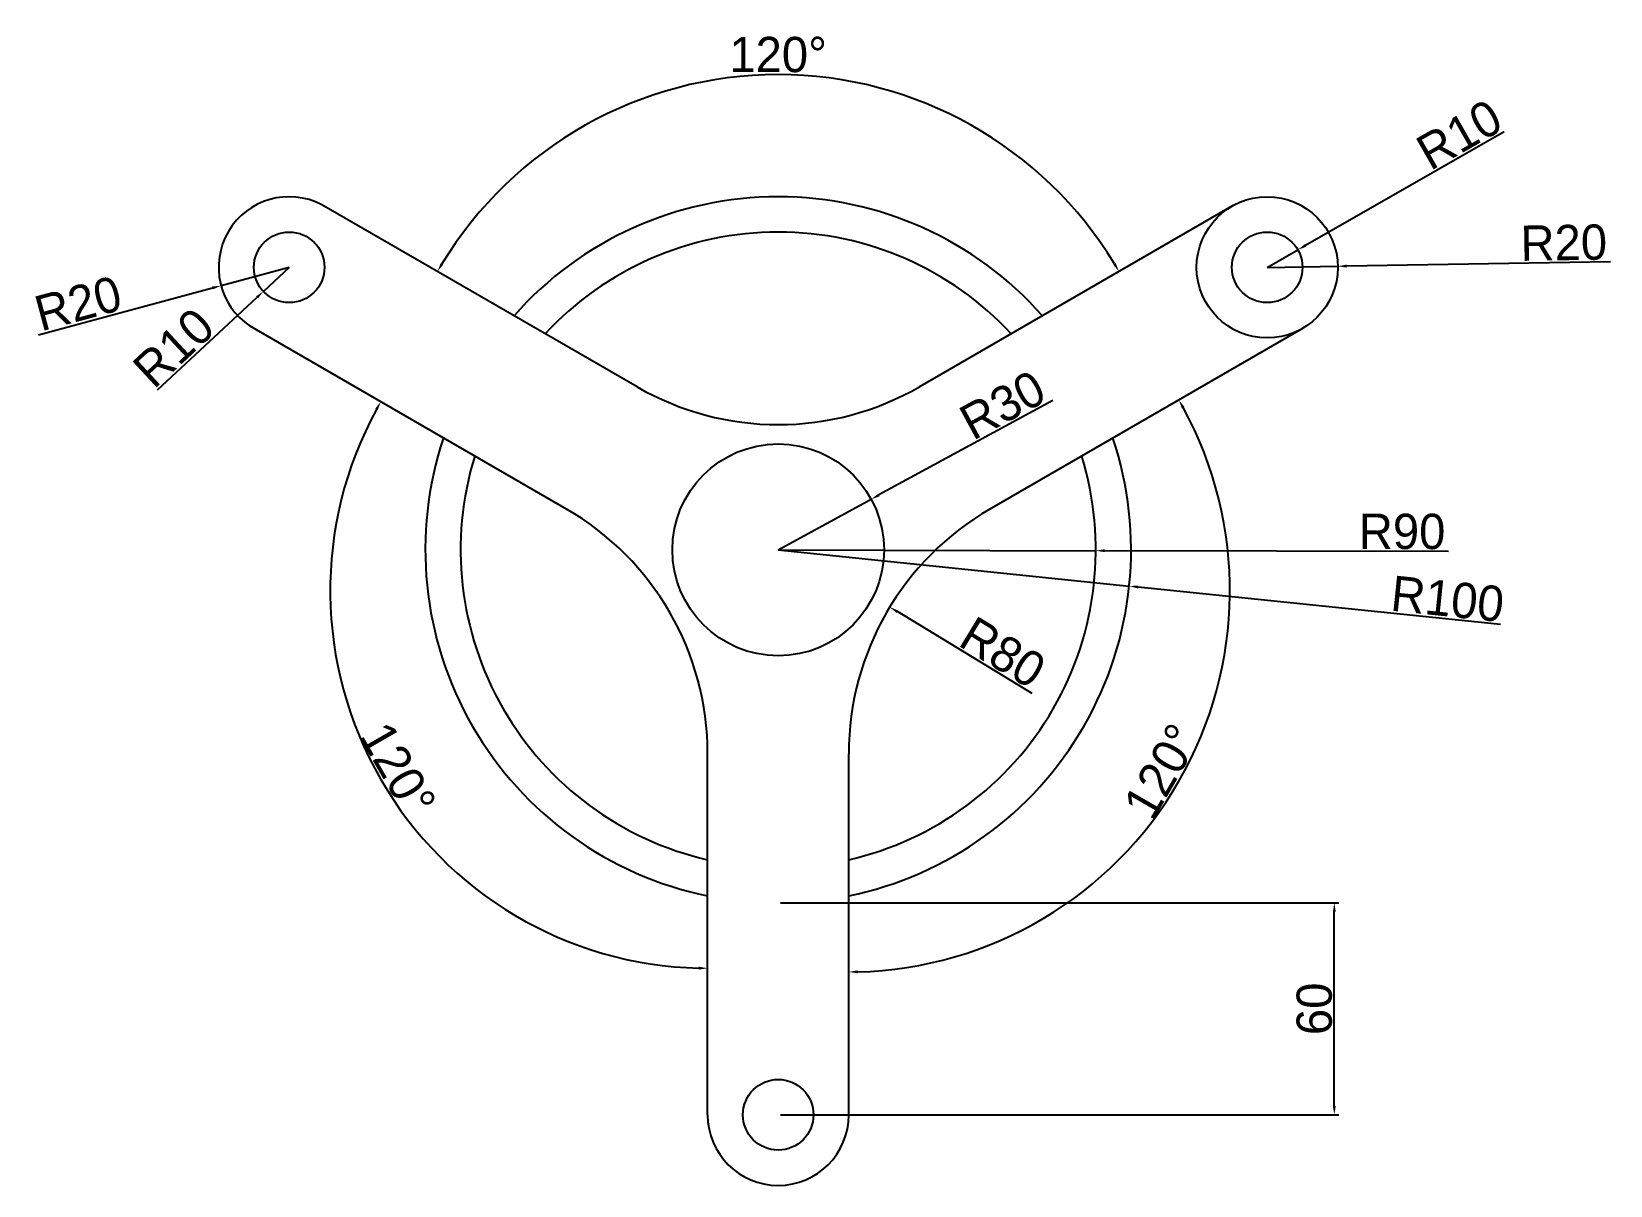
# Model space of a CAD drawing. Header units: millimetres. Extents: x 1846 to 2293, y 1328 to 1655.
import ezdxf

# ---------------------------------------------------------------- set-up
doc = ezdxf.new("R2010")
doc.units = ezdxf.units.MM
doc.layers.add('Ölçülendirme', color=42, linetype='Continuous', plot=False)
doc.dimstyles.new('ISO-25', dxfattribs={"dimtxt": 2.5, "dimasz": 2.5, "dimexe": 1.25, "dimexo": 0.625, "dimtad": 1, "dimtxsty": 'Standard', "dimcen": 2.5, "dimadec": 0, "dimazin": 0, "dimtfac": 1, "dimtmove": 0, "dimatfit": 3, "dimfxl": 1, "dimarcsym": 0})

# ---------------------------------------------------------------- blocks, each defined once
blk = doc.blocks.new('*D3')
at = {"layer": 'Defpoints', "color": 0}
for p in [(2095.8, 1636.36), (1928.39, 1606.22), (2186.24, 1605.82), (2017.67, 1554.68), (2097.67, 1554.68)]:
    blk.add_point(p, dxfattribs=at)
at = {"layer": 'Ölçülendirme', "color": 0, "lineweight": -2}
blk.add_arc((2057.67, 1531.59), 111.49, 31.2848, 148.7212, dxfattribs=at)
at = {"layer": 'Ölçülendirme', "color": 0}
for points in [[(1962.75, 1589.26), (1962.03, 1589.69), (1961.11, 1587.33)], [(2153.31, 1589.7), (2152.59, 1589.27), (2154.22, 1587.34)]]:
    blk.add_solid(points, dxfattribs=at)
at = {"layer": 'Ölçülendirme', "color": 0, "insert": (2057.66, 1648.71), "char_height": 10, "attachment_point": 5, "rotation": 0.003}
blk.add_mtext('120°', dxfattribs=at)
blk = doc.blocks.new('*D4')
at = {"layer": 'Defpoints', "color": 0}
for p in [(1908.08, 1571.81), (1997.69, 1520.05), (1932.34, 1478.4), (2037.67, 1450.78), (2037.67, 1348.5)]:
    blk.add_point(p, dxfattribs=at)
at = {"layer": 'Ölçülendirme', "color": 0, "lineweight": -2}
blk.add_arc((2037.67, 1496.95), 106.95, 151.3263, 268.6607, dxfattribs=at)
at = {"layer": 'Ölçülendirme', "color": 0}
for points in [[(1943.47, 1548.48), (1944.2, 1548.07), (1945.06, 1550.45)], [(2035.18, 1390.45), (2035.17, 1389.61), (2037.67, 1390)]]:
    blk.add_solid(points, dxfattribs=at)
at = {"layer": 'Ölçülendirme', "color": 0, "insert": (1949.91, 1446.3), "char_height": 10, "attachment_point": 5, "rotation": 299.9935}
blk.add_mtext('120°', dxfattribs=at)
blk = doc.blocks.new('*D5')
at = {"layer": 'Defpoints', "color": 0}
for p in [(2206.24, 1571.18), (2117.67, 1520.05), (2077.67, 1450.76), (2147.09, 1414.22), (2077.67, 1348.5)]:
    blk.add_point(p, dxfattribs=at)
at = {"layer": 'Ölçülendirme', "color": 0, "lineweight": -2}
blk.add_arc((2077.67, 1496.95), 108, 271.3264, 28.6736, dxfattribs=at)
at = {"layer": 'Ölçülendirme', "color": 0}
for points in [[(2172.06, 1548.57), (2172.79, 1548.97), (2171.2, 1550.95)], [(2080.18, 1388.57), (2080.17, 1389.4), (2077.67, 1388.95)]]:
    blk.add_solid(points, dxfattribs=at)
at = {"layer": 'Ölçülendirme', "color": 0, "insert": (2166.33, 1445.77), "char_height": 10, "attachment_point": 5, "rotation": 60}
blk.add_mtext('120°', dxfattribs=at)
blk = doc.blocks.new('*D6')
at = {"layer": 'Defpoints', "color": 0}
for p in [(1919.11, 1588.5), (1899.79, 1583.31)]:
    blk.add_point(p, dxfattribs=at)
at = {"layer": 'Ölçülendirme', "color": 0, "lineweight": -2}
for p, q in [((1919.11, 1588.5), (1899.79, 1583.31)), ((1848.08, 1569.43), (1897.38, 1582.66))]:
    blk.add_line(p, q, dxfattribs=at)
at = {"layer": 'Ölçülendirme', "color": 0}
blk.add_solid([(1897.27, 1583.07), (1897.49, 1582.26), (1899.79, 1583.31)], dxfattribs=at)
at = {"layer": 'Ölçülendirme', "color": 0, "insert": (1859.3, 1578.26), "char_height": 10, "attachment_point": 5, "rotation": 15.0285}
blk.add_mtext('R20', dxfattribs=at)
blk = doc.blocks.new('*D7')
at = {"layer": 'Defpoints', "color": 0}
for p in [(1919.11, 1588.5), (1911.78, 1581.69)]:
    blk.add_point(p, dxfattribs=at)
at = {"layer": 'Ölçülendirme', "color": 0, "lineweight": -2}
for p, q in [((1919.11, 1588.5), (1911.78, 1581.69)), ((1881.81, 1553.81), (1909.95, 1579.99))]:
    blk.add_line(p, q, dxfattribs=at)
at = {"layer": 'Ölçülendirme', "color": 0}
blk.add_solid([(1909.67, 1580.29), (1910.24, 1579.68), (1911.78, 1581.69)], dxfattribs=at)
at = {"layer": 'Ölçülendirme', "color": 0, "insert": (1886.37, 1565.73), "char_height": 10, "attachment_point": 5, "rotation": 42.9197}
blk.add_mtext('R10', dxfattribs=at)
blk = doc.blocks.new('*D8')
at = {"layer": 'Defpoints', "color": 0}
for p in [(2084.02, 1522.83), (2057.67, 1508.5)]:
    blk.add_point(p, dxfattribs=at)
at = {"layer": 'Ölçülendirme', "color": 0, "lineweight": -2}
for p, q in [((2135.46, 1550.82), (2086.22, 1524.03)), ((2057.67, 1508.5), (2084.02, 1522.83))]:
    blk.add_line(p, q, dxfattribs=at)
at = {"layer": 'Ölçülendirme', "color": 0}
blk.add_solid([(2086.02, 1524.4), (2086.42, 1523.66), (2084.02, 1522.83)], dxfattribs=at)
at = {"layer": 'Ölçülendirme', "color": 0, "insert": (2121.25, 1549.49), "char_height": 10, "attachment_point": 5, "rotation": 28.5472}
blk.add_mtext('R30', dxfattribs=at)
blk = doc.blocks.new('*D9')
at = {"layer": 'Defpoints', "color": 0}
for p in [(2089.29, 1492.29), (2157.67, 1450.76)]:
    blk.add_point(p, dxfattribs=at)
at = {"layer": 'Ölçülendirme', "color": 0, "lineweight": -2}
blk.add_line((2129.61, 1467.8), (2091.43, 1490.99), dxfattribs=at)
at = {"layer": 'Ölçülendirme', "color": 0}
blk.add_solid([(2091.64, 1491.34), (2091.21, 1490.63), (2089.29, 1492.29)], dxfattribs=at)
at = {"layer": 'Ölçülendirme', "color": 0, "insert": (2121.31, 1479.43), "char_height": 10, "attachment_point": 5, "rotation": 328.7323}
blk.add_mtext('R80', dxfattribs=at)
blk = doc.blocks.new('*D10')
at = {"layer": 'Defpoints', "color": 0}
for p in [(2057.67, 1508.5), (2147.67, 1508.26)]:
    blk.add_point(p, dxfattribs=at)
at = {"layer": 'Ölçülendirme', "color": 0, "lineweight": -2}
for p, q in [((2057.67, 1508.5), (2147.67, 1508.26)), ((2247.57, 1508), (2150.17, 1508.25))]:
    blk.add_line(p, q, dxfattribs=at)
at = {"layer": 'Ölçülendirme', "color": 0}
blk.add_solid([(2150.17, 1508.67), (2150.17, 1507.84), (2147.67, 1508.26)], dxfattribs=at)
at = {"layer": 'Ölçülendirme', "color": 0, "insert": (2234.46, 1513.66), "char_height": 10, "attachment_point": 5, "rotation": 359.8488}
blk.add_mtext('R90', dxfattribs=at)
blk = doc.blocks.new('*D11')
at = {"layer": 'Defpoints', "color": 0}
for p in [(2057.67, 1508.5), (2157.14, 1498.23)]:
    blk.add_point(p, dxfattribs=at)
at = {"layer": 'Ölçülendirme', "color": 0, "lineweight": -2}
for p, q in [((2057.67, 1508.5), (2157.14, 1498.23)), ((2262.31, 1487.38), (2159.63, 1497.97))]:
    blk.add_line(p, q, dxfattribs=at)
at = {"layer": 'Ölçülendirme', "color": 0}
blk.add_solid([(2159.67, 1498.39), (2159.59, 1497.56), (2157.14, 1498.23)], dxfattribs=at)
at = {"layer": 'Ölçülendirme', "color": 0, "insert": (2247.34, 1494.58), "char_height": 10, "attachment_point": 5, "rotation": 354.1069}
blk.add_mtext('R100', dxfattribs=at)
blk = doc.blocks.new('*D13')
at = {"layer": 'Defpoints', "color": 0}
for p in [(2057.67, 1408.5), (2215.26, 1408.5), (2057.67, 1348.5)]:
    blk.add_point(p, dxfattribs=at)
at = {"layer": 'Ölçülendirme', "color": 0, "lineweight": -2}
for p, q in [((2058.3, 1408.5), (2216.51, 1408.5)), ((2215.26, 1351), (2215.26, 1406)), ((2058.3, 1348.5), (2216.51, 1348.5))]:
    blk.add_line(p, q, dxfattribs=at)
at = {"layer": 'Ölçülendirme', "color": 0}
for points in [[(2214.84, 1406), (2215.67, 1406), (2215.26, 1408.5)], [(2214.84, 1351), (2215.67, 1351), (2215.26, 1348.5)]]:
    blk.add_solid(points, dxfattribs=at)
at = {"layer": 'Ölçülendirme', "color": 0, "insert": (2209.63, 1378.5), "char_height": 10, "attachment_point": 5, "rotation": 90}
blk.add_mtext('60', dxfattribs=at)
blk = doc.blocks.new('*D15')
at = {"layer": 'Defpoints', "color": 0}
for p in [(2196.24, 1588.5), (2216.23, 1588.81)]:
    blk.add_point(p, dxfattribs=at)
at = {"layer": 'Ölçülendirme', "color": 0, "lineweight": -2}
for p, q in [((2196.24, 1588.5), (2216.23, 1588.81)), ((2293.5, 1590.02), (2218.73, 1588.85))]:
    blk.add_line(p, q, dxfattribs=at)
at = {"layer": 'Ölçülendirme', "color": 0}
blk.add_solid([(2218.73, 1589.27), (2218.74, 1588.43), (2216.23, 1588.81)], dxfattribs=at)
at = {"layer": 'Ölçülendirme', "color": 0, "insert": (2280.28, 1595.44), "char_height": 10, "attachment_point": 5, "rotation": 0.899}
blk.add_mtext('R20', dxfattribs=at)
blk = doc.blocks.new('*D16')
at = {"layer": 'Defpoints', "color": 0}
for p in [(2204.92, 1593.46), (2196.24, 1588.5)]:
    blk.add_point(p, dxfattribs=at)
at = {"layer": 'Ölçülendirme', "color": 0, "lineweight": -2}
for p, q in [((2263.4, 1626.87), (2207.09, 1594.7)), ((2196.24, 1588.5), (2204.92, 1593.46))]:
    blk.add_line(p, q, dxfattribs=at)
at = {"layer": 'Ölçülendirme', "color": 0}
blk.add_solid([(2206.88, 1595.06), (2207.3, 1594.34), (2204.92, 1593.46)], dxfattribs=at)
at = {"layer": 'Ölçülendirme', "color": 0, "insert": (2250.66, 1626.07), "char_height": 10, "attachment_point": 5, "rotation": 29.7381}
blk.add_mtext('R10', dxfattribs=at)

msp = doc.modelspace()

# ---------------------------------------------------------------- linework, layer by layer
for p, q in [((2017.673, 1554.679), (1928.388, 1606.215)), ((2186.236, 1605.819), (2097.666, 1554.683)), ((1997.688, 1520.052), (1908.078, 1571.815)), ((2206.236, 1571.178), (2117.672, 1520.045)), ((2037.672, 1348.498), (2037.672, 1450.779)), ((2077.672, 1348.498), (2077.672, 1450.763))]:
    msp.add_line(p, q)
for centre, radius in [((2196.236, 1588.498), 20), ((1919.108, 1588.498), 10), ((2196.236, 1588.498), 10), ((2057.672, 1508.498), 30), ((2057.672, 1348.498), 10)]:
    msp.add_circle(centre, radius)
for centre, radius, start, end in [((1919.108, 1588.498), 20, 62.35525, 236.53053), ((2057.672, 1508.498), 100, 41.53696, 138.46906), ((2057.672, 1508.498), 90, 42.83959, 137.16643), ((2057.666, 1623.965), 80, 240.00602, 300), ((2057.672, 1508.498), 100, 161.52393, 258.46304), ((2057.672, 1508.498), 100, 281.53696, 18.46304), ((2057.672, 1508.498), 90, 162.82656, 257.16041), ((2057.672, 1508.498), 90, 282.83959, 17.16041), ((1957.672, 1450.779), 80, 0, 59.98697), ((2157.672, 1450.763), 80, 120, 180), ((2057.672, 1348.498), 20, 180, 0)]:
    msp.add_arc(centre, radius, start, end)

# ---------------------------------------------------------------- dimensions: what is measured, and where the dimension line sits
at = {"layer": 'Ölçülendirme'}
for base, line1, line2, picture, middle in [((2095.798, 1636.358), ((2186.236, 1605.819), (2097.666, 1554.683)), ((2017.673, 1554.679), (1928.388, 1606.215)), '*D3', (2057.665, 1648.705)), ((1932.341, 1478.398), ((2037.672, 1348.498), (2037.672, 1450.779)), ((1997.688, 1520.052), (1908.078, 1571.815)), '*D4', (1949.914, 1446.301)), ((2147.091, 1414.221), ((2077.672, 1348.498), (2077.672, 1450.763)), ((2206.236, 1571.178), (2117.672, 1520.045)), '*D5', (2166.329, 1445.765))]:
    dim = msp.add_angular_dim_2l(base=base, line1=line1, line2=line2, dimstyle='ISO-25', override={"dimtxt": 10}, dxfattribs=at)
    dim.commit()
    dim.dimension.update_dxf_attribs({"geometry": picture, "text_midpoint": middle})
for center, mpoint, picture, middle in [((2196.236, 1588.498), (2204.919, 1593.459), '*D16', (2253.449, 1621.182)), ((2196.236, 1588.498), (2216.234, 1588.812), '*D15', (2280.373, 1589.819)), ((1919.108, 1588.498), (1899.792, 1583.312), '*D6', (1860.757, 1572.832)), ((1919.108, 1588.498), (1911.785, 1581.689), '*D7', (1890.197, 1561.614)), ((2057.672, 1508.498), (2084.025, 1522.835), '*D8', (2123.935, 1544.547)), ((2057.672, 1508.498), (2147.672, 1508.261), '*D10', (2234.444, 1508.032)), ((2057.672, 1508.498), (2157.143, 1498.231), '*D11', (2246.767, 1488.98)), ((2157.672, 1450.763), (2089.292, 1492.286), '*D9', (2118.39, 1474.617))]:
    dim = msp.add_radius_dim(center=center, mpoint=mpoint, dimstyle='ISO-25', override={"dimtxt": 10}, dxfattribs=at)
    dim.commit()
    dim.dimension.update_dxf_attribs({"geometry": picture, "text_midpoint": middle, "dimtype": 164})
dim = msp.add_linear_dim(base=(2215.255, 1408.498), p1=(2057.672, 1348.498), p2=(2057.672, 1408.498), angle=90, dimstyle='ISO-25', override={"dimtxt": 10}, dxfattribs=at)
dim.commit()
dim.dimension.update_dxf_attribs({"geometry": '*D13', "text_midpoint": (2209.63, 1378.498)})

doc.saveas('drawing.dxf')
